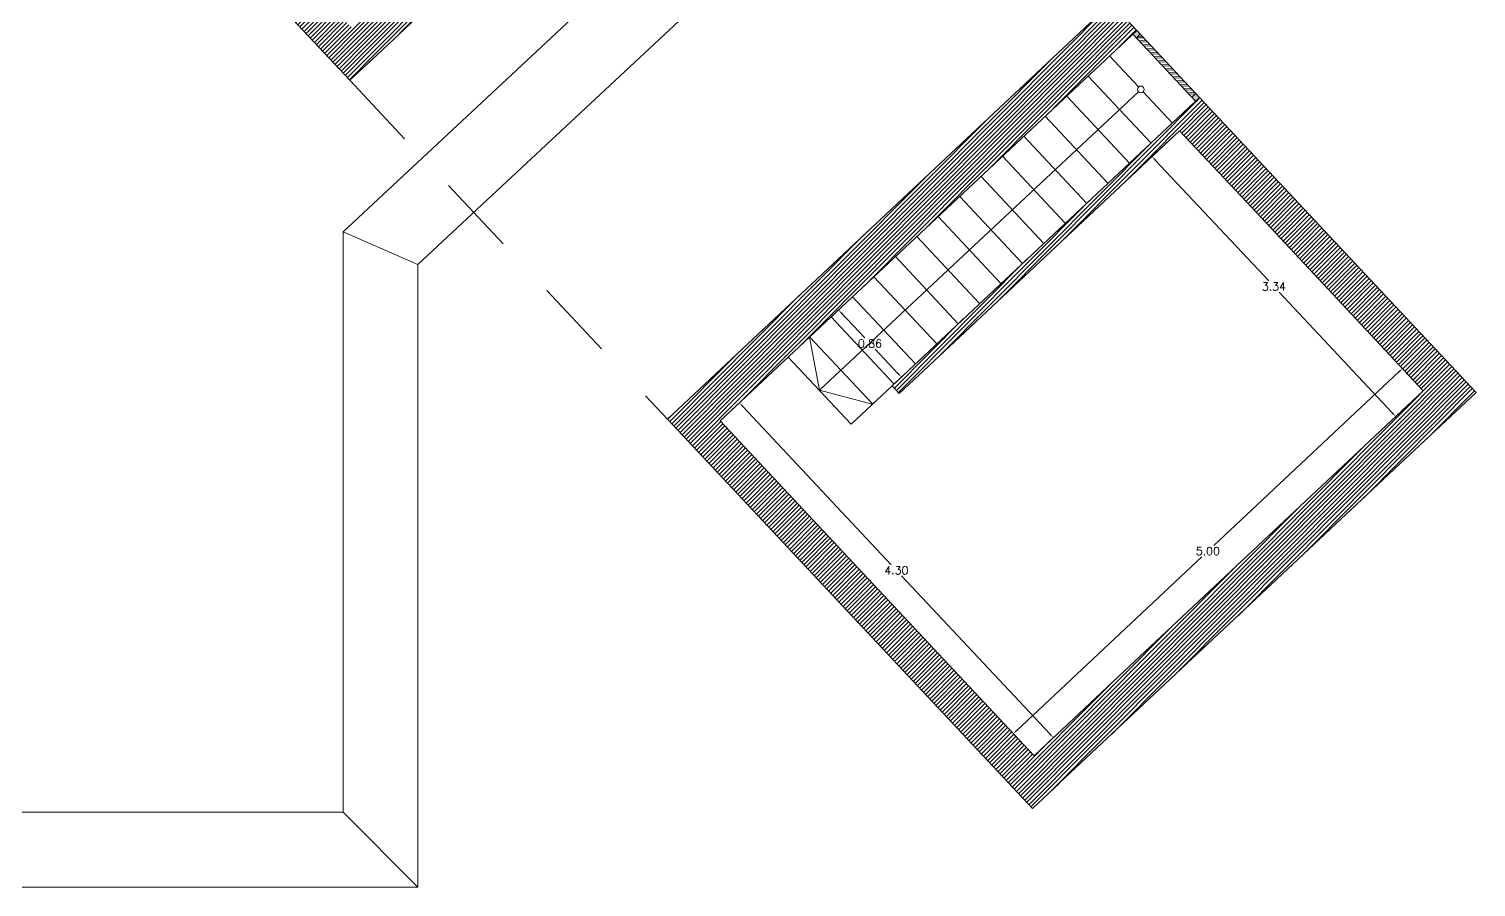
# Model space of a CAD drawing. Header units: millimetres. Extents: x 51 to 284, y 32 to 237.
# Drawn here: x 186.68 to 200.24, y 62.2 to 70.24 of the extents above; entities that cross this region are included whole.
import ezdxf

# ---------------------------------------------------------------- set-up
doc = ezdxf.new("R2010")
doc.units = ezdxf.units.MM
doc.linetypes.add('JIS_02_0.7', pattern=[1.35, 0.75, -0.6])
for name, color, linetype, lineweight in [('A_Proj03', 251, 'JIS_02_0.7', 13), ('detalle', 6, 'Continuous', 5), ('FUSTERIA', 2, 'Continuous', 15), ('MUR', 5, 'Continuous', 25), ('PROYECTADO', 1, 'Continuous', 18), ('somb. Muro', 251, 'Continuous', 15), ('sombreado', 253, 'Continuous', 13)]:
    doc.layers.add(name, color=color, linetype=linetype, lineweight=lineweight)
doc.layers.add('SS_VEGETACION', color=7, linetype='Continuous', true_color=0x8ba14f)
doc.styles.add('ROMANS', font='romans.shx')
doc.dimstyles.new('martacota1', dxfattribs={"dimscale": 0.3, "dimtxt": 0.15, "dimasz": 0.15, "dimexe": 0.05, "dimexo": 0, "dimgap": 0.05, "dimtad": 0, "dimtih": 1, "dimtoh": 1, "dimzin": 0, "dimdsep": 46, "dimtxsty": 'ROMANS', "dimcen": 0.05, "dimclrt": 7, "dimadec": 0, "dimazin": 0, "dimtfac": 0.1, "dimtix": 1, "dimtmove": 1, "dimatfit": 3, "dimfxl": 1, "dimtolj": 1, "dimtzin": 1, "dimarcsym": 0})

# ---------------------------------------------------------------- blocks, each defined once
blk = doc.blocks.new('*D99')
at = {"layer": 'Defpoints', "color": 0, "transparency": 16777216}
for p in [(197.46, 69.288), (199.745, 66.851), (199.487, 66.609)]:
    blk.add_point(p, dxfattribs=at)
at = {"layer": 'SS_VEGETACION', "color": 0, "lineweight": -2, "transparency": 16777216}
for p, q in [((197.46, 69.288), (197.192, 69.036)), ((197.233, 69.013), (198.296, 67.88)), ((199.456, 66.642), (198.394, 67.775)), ((199.745, 66.851), (199.476, 66.599))]:
    blk.add_line(p, q, dxfattribs=at)
at = {"layer": 'SS_VEGETACION', "color": 0, "transparency": 16777216}
for points in [[(197.239, 69.019), (197.228, 69.008), (197.203, 69.046)], [(199.462, 66.647), (199.451, 66.637), (199.487, 66.609)]]:
    blk.add_solid(points, dxfattribs=at)
at = {"layer": 'SS_VEGETACION', "color": 7, "transparency": 16777216, "insert": (198.345, 67.828), "char_height": 0.075, "attachment_point": 5, "style": 'ROMANS'}
blk.add_mtext('\\A1;3.34', dxfattribs=at)
blk = doc.blocks.new('*D100')
at = {"layer": 'Defpoints', "color": 0, "transparency": 16777216}
for p in [(199.745, 66.851), (195.902, 63.639), (196.097, 63.432)]:
    blk.add_point(p, dxfattribs=at)
at = {"layer": 'SS_VEGETACION', "color": 0, "lineweight": -2, "transparency": 16777216}
for p, q in [((199.517, 67.028), (197.782, 65.402)), ((199.745, 66.851), (199.54, 67.07)), ((195.935, 63.67), (197.67, 65.297)), ((196.097, 63.432), (195.892, 63.65))]:
    blk.add_line(p, q, dxfattribs=at)
at = {"layer": 'SS_VEGETACION', "color": 0, "transparency": 16777216}
for points in [[(199.512, 67.034), (199.522, 67.023), (199.55, 67.059)], [(195.93, 63.676), (195.94, 63.665), (195.902, 63.639)]]:
    blk.add_solid(points, dxfattribs=at)
at = {"layer": 'SS_VEGETACION', "color": 7, "transparency": 16777216, "insert": (197.726, 65.349), "char_height": 0.075, "attachment_point": 5, "style": 'ROMANS'}
blk.add_mtext('\\A1;5.00', dxfattribs=at)
blk = doc.blocks.new('*D101')
at = {"layer": 'Defpoints', "color": 0, "transparency": 16777216}
for p in [(193.337, 66.738), (193.156, 66.569), (196.097, 63.432)]:
    blk.add_point(p, dxfattribs=at)
at = {"layer": 'SS_VEGETACION', "color": 0, "lineweight": -2, "transparency": 16777216}
for p, q in [((193.156, 66.569), (193.347, 66.748)), ((193.367, 66.705), (194.758, 65.222)), ((196.247, 63.634), (194.856, 65.117)), ((196.097, 63.432), (196.288, 63.611))]:
    blk.add_line(p, q, dxfattribs=at)
at = {"layer": 'SS_VEGETACION', "color": 0, "transparency": 16777216}
for points in [[(193.373, 66.71), (193.362, 66.7), (193.337, 66.738)], [(196.252, 63.639), (196.241, 63.629), (196.277, 63.601)]]:
    blk.add_solid(points, dxfattribs=at)
at = {"layer": 'SS_VEGETACION', "color": 7, "transparency": 16777216, "insert": (194.807, 65.169), "char_height": 0.075, "attachment_point": 5, "style": 'ROMANS'}
blk.add_mtext('\\A1;4.30', dxfattribs=at)
blk = doc.blocks.new('*D102')
at = {"layer": 'Defpoints', "color": 0, "transparency": 16777216}
for p in [(194.265, 67.608), (194.178, 67.526), (194.766, 66.899)]:
    blk.add_point(p, dxfattribs=at)
at = {"layer": 'SS_VEGETACION', "color": 0, "lineweight": -2, "transparency": 16777216}
for p, q in [((194.178, 67.526), (194.276, 67.618)), ((194.296, 67.575), (194.51, 67.347)), ((194.822, 67.013), (194.608, 67.242)), ((194.766, 66.899), (194.864, 66.991))]:
    blk.add_line(p, q, dxfattribs=at)
at = {"layer": 'SS_VEGETACION', "color": 0, "transparency": 16777216}
for points in [[(194.301, 67.58), (194.29, 67.57), (194.265, 67.608)], [(194.828, 67.019), (194.817, 67.008), (194.853, 66.981)]]:
    blk.add_solid(points, dxfattribs=at)
at = {"layer": 'SS_VEGETACION', "color": 7, "transparency": 16777216, "insert": (194.559, 67.294), "char_height": 0.075, "attachment_point": 5, "style": 'ROMANS'}
blk.add_mtext('\\A1;0.86', dxfattribs=at)

msp = doc.modelspace()

# ---------------------------------------------------------------- hatches: boundary and pattern name
at = {"layer": 'somb. Muro'}
h = msp.add_hatch(dxfattribs=at)
h.set_pattern_fill('ANSI31', color=256, scale=0.0089, angle=0.1504)
h.set_pattern_definition([(45.150388, (-20.914098, 48.221388), (-0.0200334467, 0.0199285553), [])])
h.paths.add_polyline_path([(186.521, 73.647), (186.266, 73.408), (187.188, 72.424), (187.444, 72.663)])
h.paths.add_polyline_path([(188.059, 72.007), (187.804, 71.767), (189.685, 69.76), (189.94, 70)])
h.paths.add_polyline_path([(190.782, 70.788), (190.542, 71.043), (189.701, 70.255), (189.94, 70)])
h.paths.add_polyline_path([(188.37, 73.722), (188.438, 73.649), (188.696, 73.89), (188.805, 73.993), (191.065, 76.111), (190.996, 76.184)])
h.paths.add_polyline_path([(189.411, 73.274), (189.338, 73.205), (190.98, 71.454), (191.219, 71.198), (193.844, 73.659), (192.975, 74.585), (192.72, 74.346), (193.349, 73.674), (191.053, 71.522)])
h.paths.add_polyline_path([(188.647, 72.558), (188.059, 72.007), (188.128, 71.934), (188.715, 72.485)])
h.paths.add_polyline_path([(187.772, 74.34), (190.663, 77.051), (190.424, 77.306), (187.788, 74.835), (187.788, 74.835), (187.751, 74.801), (187.64, 74.697), (187.532, 74.596)])
h.paths.add_polyline_path([(191.252, 76.424), (190.996, 76.184), (191.694, 75.44), (191.949, 75.679)])
h = msp.add_hatch(dxfattribs=at)
h.set_pattern_fill('ANSI31', color=256, scale=0.0089, angle=0.1504)
h.set_pattern_definition([(45.1503884, (-330.008319, 49.89688), (-0.0200334467, 0.0199285553), [])])
h.paths.add_polyline_path([(197.059, 70.228), (196.82, 70.483), (192.661, 66.585), (196.081, 62.937), (196.336, 63.176), (197.177, 63.965), (199.473, 66.117), (200.239, 66.835), (198.345, 68.856), (197.647, 69.6), (194.766, 66.899), (194.834, 66.826), (195.201, 67.17), (197.46, 69.288), (198.09, 68.617), (199.745, 66.851), (196.938, 64.22), (196.097, 63.432), (193.839, 65.84), (193.156, 66.569)])
at = {"layer": 'sombreado', "transparency": 33554564}
h = msp.add_hatch(color=256, dxfattribs=at)
h.dxf.hatch_style = 1
h.paths.add_polyline_path([(197.093, 70.191), (197.059, 70.228), (197.023, 70.194), (197.057, 70.157)])
h.paths.add_polyline_path([(197.647, 69.6), (197.613, 69.637), (197.577, 69.603), (197.611, 69.566)])
at = {"layer": 'sombreado'}
h = msp.add_hatch(dxfattribs=at)
h.set_pattern_fill('ANSI32', color=256, scale=0.0038, angle=132.9316)
h.set_pattern_definition([(177.93159, (-25.44929, 134.694085), (-0.0013063757, -0.036171417), []), (177.93159, (-25.460913, 134.706578), (-0.0013063757, -0.036171417), [])])
h.paths.add_polyline_path([(197.577, 69.603), (197.613, 69.637), (197.093, 70.191), (197.057, 70.157)])

# ---------------------------------------------------------------- linework, layer by layer
at = {"layer": 'A_Proj03'}
msp.add_line((189.685, 69.76), (192.662, 66.585), dxfattribs=at)
at = {"layer": 'detalle'}
for p, q in [((197.075, 69.653), (194.085, 66.857)), ((194.085, 66.857), (193.993, 67.353)), ((194.085, 66.857), (194.581, 66.726))]:
    msp.add_line(p, q, dxfattribs=at)
msp.add_circle((197.098, 69.675), 0.0316, dxfattribs=at)
at = {"layer": 'FUSTERIA'}
for p, q in [((197.023, 70.194), (197.611, 69.566)), ((197.057, 70.157), (197.093, 70.191)), ((197.059, 70.228), (197.647, 69.6)), ((197.613, 69.637), (197.577, 69.603))]:
    msp.add_line(p, q, dxfattribs=at)
at = {"layer": 'MUR'}
for p, q in [((189.685, 69.76), (187.804, 71.767)), ((189.94, 70), (190.781, 70.788)), ((192.661, 66.585), (196.82, 70.483)), ((197.059, 70.228), (196.82, 70.483)), ((193.156, 66.569), (197.059, 70.228)), ((189.685, 69.76), (189.941, 70)), ((197.647, 69.6), (194.766, 66.899)), ((198.345, 68.856), (197.647, 69.6)), ((195.201, 67.17), (197.46, 69.288)), ((197.46, 69.288), (198.09, 68.617)), ((198.345, 68.856), (200.239, 66.835)), ((198.09, 68.617), (199.745, 66.851)), ((194.834, 66.826), (195.201, 67.17)), ((194.766, 66.899), (194.834, 66.826)), ((196.938, 64.22), (199.745, 66.851)), ((199.473, 66.117), (200.239, 66.835)), ((196.081, 62.937), (192.661, 66.585)), ((193.156, 66.569), (193.839, 65.84)), ((197.177, 63.965), (199.473, 66.117)), ((193.839, 65.84), (196.097, 63.432)), ((194.455, 65.183), (194.455, 65.183)), ((196.097, 63.432), (196.938, 64.22)), ((196.336, 63.177), (197.177, 63.965)), ((196.081, 62.937), (196.336, 63.176))]:
    msp.add_line(p, q, dxfattribs=at)
at = {"layer": 'PROYECTADO'}
for p, q in [((197.076, 69.698), (196.804, 69.988)), ((197.392, 69.361), (197.12, 69.652)), ((194.383, 66.54), (194.766, 66.899))]:
    msp.add_line(p, q, dxfattribs=at)
at = {"layer": 'PROYECTADO', "ltscale": 0.03}
for p, q in [((196.603, 69.8), (197.191, 69.173)), ((196.403, 69.612), (196.991, 68.985)), ((196.202, 69.424), (196.79, 68.797)), ((196.001, 69.236), (196.59, 68.609)), ((195.801, 69.048), (196.389, 68.421)), ((195.6, 68.86), (196.188, 68.232)), ((195.4, 68.672), (195.988, 68.044)), ((195.199, 68.484), (195.787, 67.856)), ((194.998, 68.296), (195.586, 67.668)), ((194.798, 68.108), (195.386, 67.48)), ((194.597, 67.919), (195.185, 67.292)), ((194.396, 67.731), (194.985, 67.104)), ((194.196, 67.543), (194.784, 66.916)), ((193.536, 67.406), (193.537, 67.405)), ((193.536, 67.406), (193.537, 67.405)), ((193.995, 67.355), (194.583, 66.728)), ((193.794, 67.167), (194.383, 66.54))]:
    msp.add_line(p, q, dxfattribs=at)
at = {"layer": 'PROYECTADO', "ltscale": 0.05}
for p, q in [((189.621, 68.34), (190.321, 68.036)), ((189.621, 62.902), (190.321, 62.202))]:
    msp.add_line(p, q, dxfattribs=at)
msp.add_lwpolyline([(173.96, 83.202), (171.9, 83.202), (171.9, 79.202), (167.5, 79.202), (167.5, 67.002), (174.2, 67.002), (174.2, 62.202), (190.321, 62.202), (190.321, 63.902), (190.321, 68.036), (196.325, 73.635), (187.404, 83.202), (176, 83.202)], dxfattribs=at)
at = {"layer": 'PROYECTADO', "ltscale": 0.03}
for points in [[(189.621, 68.34), (195.336, 73.67), (187.1, 82.502), (176, 82.502)], [(189.621, 68.34), (189.621, 63.902), (189.621, 62.902), (174.9, 62.902), (174.9, 67.702)]]:
    msp.add_lwpolyline(points, dxfattribs=at)

# ---------------------------------------------------------------- dimensions: what is measured, and where the dimension line sits
at = {"layer": 'SS_VEGETACION', "transparency": 33554620}
for p1, p2, distance, picture, middle in [((197.46, 69.288), (199.745, 66.851), -0.353, '*D99', (198.345, 67.828)), ((194.766, 66.899), (194.178, 67.526), -0.12, '*D102', (194.559, 67.294)), ((199.745, 66.851), (196.097, 63.432), -0.285, '*D100', (197.726, 65.349)), ((196.097, 63.432), (193.156, 66.569), -0.247, '*D101', (194.807, 65.169))]:
    dim = msp.add_aligned_dim(p1=p1, p2=p2, distance=distance, dimstyle='martacota1', override={"dimtxt": 0.25}, dxfattribs=at)
    dim.commit()
    dim.dimension.update_dxf_attribs({"geometry": picture, "text_midpoint": middle})

doc.saveas('drawing.dxf')
